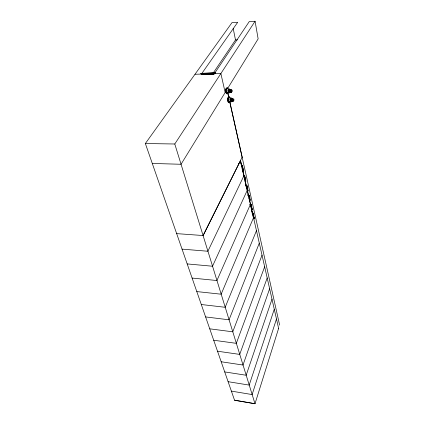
<?xml version="1.0" encoding="UTF-8"?>
<svg xmlns="http://www.w3.org/2000/svg" width="425" height="425" viewBox="0 0 425 425"><rect width="100%" height="100%" fill="white"/><g stroke="black" fill="none" stroke-linecap="round" stroke-linejoin="round"><path stroke-width="0.64" d="M230.345 92.198L230.238 92.278A1.45 0.51 88.7 0 1 229.867 90.498C230.249 89.627 228.299 89.601 228.549 90.456M230.509 99.742L231.822 99.471L231.97 98.86A1.429 0.499 89 0 1 232.677 98.855M230.626 92.257L230.164 92.262L229.861 91.295L228.533 91.29L228.533 90.467M231.269 91.97C231.79 91.784 230.504 92.39 230.817 91.699A1.195 0.42 88.7 0 1 230.238 91.789A1.195 0.42 88.7 0 1 230.137 90.185A1.195 0.42 88.7 0 1 230.69 89.856L230.642 89.638M228.703 91.991C232.571 92.698 225.563 91.561 229.861 91.295M230.053 90.206L229.851 90.679M229.851 91.269L229.851 90.812M229.989 90.923L230.074 91.184M230.722 91.97L231.492 91.598M230.732 89.866L230.711 89.813A1.45 0.51 88.7 0 0 229.936 90.031L229.925 90.275M232.873 101.038C232.889 101.118 231.025 101.612 230.578 100.459M230.568 100.512L230.531 99.822M230.578 100.438L231.843 100.289L231.896 99.243M231.986 100.948L231.859 100.295M232.055 99.923L232.22 99.891A1.121 0.393 89 0 1 232.385 98.892C232.13 97.824 231.822 100.964 232.199 99.806M232.709 100.868A1.429 0.499 89 0 1 232.491 101.246L232.321 101.171M242.245 166.244L242.324 165.978L243.456 171.418L242.245 166.244L241.878 166.186M245.687 181.305L244.572 176.008L245.746 181.039L245.278 181.252M245.868 185.98L245.863 185.688M246.096 185.948L245.002 181.013M246.224 185.996L245.246 181.374M246.718 185.938L247.86 190.926L246.835 185.842L246.357 185.922L246.792 185.768M250.118 204.696L250.113 204.409M250.856 205.057L251.053 204.149L252.19 208.877L252.041 209.78L251.063 204.584L250.506 205.041L250.702 204.127L250.484 204.632M252.992 213.786L253.061 213.525L254.033 218.307L252.992 213.786L252.641 213.722M253.757 218.115C254.458 218.238 253.226 218.524 253.852 217.743C255.329 223.757 250.782 204.197 254.198 217.765L253.752 217.982L254.102 218.089M230.748 92.119L230.393 92.411M231.115 101.394L230.754 101.123M232.05 99.067L231.912 99.333M232.22 100.109L232.406 98.68M232.417 101.384L232.385 101.113M228.857 98L228.953 97.537A1.317 0.468 88.9 0 1 229.277 97.877L229.335 98.026M230.074 90.923L230.116 91.115M230.424 89.813L229.989 90.86M232.587 100.932A1.105 0.388 89 0 1 232.082 99.87L232.215 99.843M232.262 98.802L232.337 98.717A1.179 0.414 89 0 1 232.661 98.844L232.278 98.372A1.509 0.531 89 0 0 231.896 98.993L231.869 99.121M230.547 99.455L230.988 98.441M246.234 185.874L246.463 185.374L246.856 186.782M227.603 99.705L227.444 99.971L227.561 99.333M225.585 90.759L225.457 91.04L225.516 90.328M231.97 99.864L232.188 98.696L232.464 98.802M230.361 89.68L230.191 90.945M230.833 91.572L230.817 91.678A1.116 0.393 88.7 0 1 230.265 91.731A1.116 0.393 88.7 0 1 230.169 90.233A1.116 0.393 88.7 0 1 230.685 89.925M252.078 209.339L251.637 209.334L251.696 209.759M251.818 209.53L251.844 208.856L252.089 209.116M248.402 195.234C249.374 194.167 248.837 201.678 250.113 200.435C250.739 198.719 248.232 193.789 248.976 195.335L249.98 200.292L248.954 195.277M245.496 181.321L245.23 181.634L244.184 177.156M243.265 171.445C243.281 172.12 242.521 171.44 243.281 171.572L243.398 171.339M243.498 171.344L243.132 171.333M240.337 161.001L241.453 165.373M230.371 92.395L230.616 92.278M228.597 90.004L229.001 89.441M201.392 74.083L237.718 22.27L232.018 22.605L145.361 143.523L234.547 400.238L254.995 403.75L278.603 328.435M276.468 319.005L252.126 394.57L231.375 391.112M274.258 309.262L249.199 385.092L228.103 381.692M271.979 299.189L246.165 375.254L224.708 371.918M226.387 88.581L226.796 88.517A2.178 0.781 88.6 0 0 226.063 89.08M269.615 288.761L243.01 365.033L221.181 361.765M267.171 277.966L239.727 354.402L217.515 351.215M246.373 185.826L246.824 185.805M264.637 266.783L236.316 343.342L213.701 340.244M262.012 255.186L232.757 331.819L209.738 328.822M259.287 243.158L229.054 319.812L205.604 316.928M256.461 230.674L225.186 307.286L201.291 304.518M253.996 218.243L253.651 218.222M253.523 217.706L221.149 294.206L196.796 291.577M230.541 92.294L230.525 92.283A1.45 0.51 88.7 0 0 230.823 91.619M252.854 213.329L252.668 213.547L253.199 213.35C252.62 212.633 252.137 214.136 252.896 214.067L252.652 213.807M250.468 204.223L216.931 280.532L192.1 278.056M249.921 200.228L249.464 200.446L248.938 198.119M250.028 199.989L249.677 199.973M230.329 92.331L228.767 92.156M228.087 97.984L228.252 97.617A2.279 0.813 88.9 0 1 228.443 97.389M230.175 92.267L228.937 92.374M248.869 195.574L248.407 195.792L248.673 196.956M248.976 195.335L248.731 195.08M247.876 195.25L248.349 195.064L247.993 195.054M247.807 190.857L247.865 191.303L248.019 190.384L246.941 185.603C245.682 185.528 247.924 190.352 247.695 191.091L247.339 191.075L246.798 188.689M226.068 88.979L226.233 88.618M247.292 190.198L212.516 266.231L187.186 263.92M247.663 190.368L248.019 190.384L247.69 190.639M246.723 186.076L246.256 186.299L246.527 187.494M233.219 101.033L232.98 100.879M233.458 100.964L233.452 100.938A1.105 0.388 89.1 0 1 233.261 99.078A1.105 0.388 89.1 0 1 233.915 99.562A1.105 0.388 89.1 0 1 233.463 100.922L233.081 101.06M231.503 92.007L231.184 92.188L230.94 91.736M231.498 91.986L231.216 91.593L231.195 92.039M231.322 92.151L231.104 91.827L231.476 91.927M231.264 92.071L231.413 92.082M245.268 181.215L245.629 181.231M245.74 180.997L244.742 175.849C244.487 175.977 243.477 177.097 244.348 175.732M244.407 176.556L244.152 176.263M244.742 175.849L244.178 176.035L245.517 181.464C245.916 182.261 246.064 180.067 245.512 180.875M230.573 99.025L232.023 99.046M243.982 175.589L207.889 251.249L182.049 249.124M242 166.048C241.427 164.571 242.282 170.924 242.771 170.93M241.607 166.037L240.337 160.528M242.123 157.192L203.086 235.54L254.995 403.75M203.107 235.62L240.593 160.448M240.454 160.969L240.199 160.724M252.052 209.403L251.648 209.366M232.385 101.272L232.231 101.251A1.429 0.499 89 0 1 231.848 99.503M231.997 100.948L230.695 100.964M227.587 99.285L227.603 99.519M225.787 91.492L181.045 164.273L152.283 163.444M227.694 88.384L258.14 38.866L255.074 21.25L249.247 21.59L214.327 73.722M176.662 233.623L203.086 235.54L174.787 143.995L255.074 21.25M231.407 91.837L230.982 91.933M212.909 73.477L235.498 39.955L233.176 28.385M229.537 101.745L228.778 102.68A5.355 1.902 88.9 0 1 227.922 98.913L229.272 96.464L229.659 97.761M227.545 92.836L226.759 93.728A5.435 1.939 88.6 0 1 225.898 89.898L227.269 87.47L227.667 88.798M231.126 91.747L231.327 91.667M230.488 89.797L230.408 89.887A1.137 0.404 88.7 0 0 230.228 90.87L230.244 91.115M231.301 91.848L231.322 91.752M246.399 185.768L246.941 185.603L246.362 185.874M228.48 102.531L228.501 102.255M228.523 102.696L228.4 102.664A5.355 1.902 88.9 0 1 227.556 98.919L229.006 96.608M226.514 93.776L226.403 93.76A5.435 1.939 88.5 0 1 225.526 89.903L227.003 87.624M228.91 97.58L228.666 97.686A2.231 0.797 89 0 0 228.198 98.733L228.023 99.493A3.458 1.232 88.9 0 0 228.618 102.159M233.309 100.959L233.107 100.959M250.66 204.499L251.882 209.594L251.531 209.573L250.654 205.689M235.498 39.955L237.437 39.86M201.939 73.291L215.114 72.914M201.195 73.424L215.087 72.957M201.142 73.504L215.008 73.073M201.083 73.583L215.587 73.174M201.03 73.663L215.56 73.217M200.945 73.78L215.507 73.297M200.919 73.823L214.768 73.435M201.492 73.918L214.715 73.514M201.413 74.04L214.657 73.594M195.001 74.258L220.873 73.541L225.165 92.501M201.328 74.157L213.865 73.812M202.619 74.162L213.839 73.849M203.915 74.162L213.812 73.892M206.497 74.173L213.759 73.971M211.039 74.162L214.312 74.109M228.523 90.488L229.84 90.467M230.924 101.347L232.252 101.277L230.913 101.277M230.531 100.279L231.843 100.289M145.361 143.523L174.787 143.995M242.112 165.814L242.484 165.824L243.621 170.871L243.461 171.806L242.138 166.526L242.404 165.633L242.367 166.058L241.894 166.042M241.921 165.978L242.34 165.994M241.883 166.085L242.245 166.143M243.254 170.861L243.621 170.871L243.143 171.094M243.153 171.19L243.514 171.248M244.152 176.115L244.529 176.083M244.147 176.163L244.508 176.226M245.841 185.566L246.197 185.576L245.719 185.762M245.73 185.794L246.102 185.9L245.74 185.884M250.091 204.292L250.468 204.568M250.819 204.324L251.17 204.345L250.617 204.574L250.952 204.685M249.98 204.494L250.346 204.632L249.996 204.568M250.601 204.712L250.952 204.781L251.982 209.355M250.612 204.802L250.962 204.818M251.738 209.095L252.094 209.153M251.749 209.18L252.094 209.249M252.137 213.292L252.508 213.562M252.647 213.626L252.987 213.695M234.531 400.196L254.947 403.702M228.623 102.17L228.947 102.069A2.231 0.797 89 0 0 229.341 101.761M226.615 93.229L226.945 93.139A2.263 0.807 88.6 0 0 227.343 92.841M231.365 91.603L230.833 92.05M230.934 91.784L231.12 92.108M231.232 98L231.173 97.851A1.317 0.468 89 0 0 230.855 97.511L230.568 97.66A2.231 0.792 89 0 0 230.106 98.706L229.925 99.471A3.464 1.222 89 0 0 230.52 102.143L230.844 102.048A2.231 0.792 89 0 0 231.391 101.384M229.25 89.016L229.192 88.868A1.339 0.473 88.6 0 0 228.868 88.506L228.576 88.65A2.263 0.802 88.6 0 0 228.103 89.691L227.922 90.456A3.517 1.248 88.6 0 0 228.528 93.192L228.863 93.107A2.263 0.802 88.6 0 0 229.415 92.459M228.459 97.761L228.459 97.527A2.146 0.765 88.9 0 0 228.082 98.079M238.308 163.524L238.606 164.815M244.518 176.449L244.795 177.677M240.539 160.374L278.641 328.483M243.01 171.509L243.987 175.828M247.552 191.563L248.349 195.07M249.666 200.898L250.442 204.313M251.765 210.147L252.381 213.547L251.802 211.002M252.689 214.678L253.406 217.834M242.898 171.737L243.451 174.186M247.972 194.108L248.242 195.303M228.735 97.245L227.726 92.735L228.73 97.245M242.165 157.192L229.75 101.761L279.639 325.136M247.993 195.048L248.025 195.314M248.349 195.064L248.381 195.33M232.592 101.001A1.179 0.414 89 0 1 232.071 100.178M232.082 99.87A1.105 0.388 89 0 1 232.549 98.797M228.523 101.798A2.279 0.813 88.9 0 1 228.145 101.219M228.007 100.746A2.279 0.813 88.9 0 1 227.965 98.457M228.868 97.389A2.279 0.813 88.9 0 1 229.064 97.617M228.432 101.671A2.146 0.765 88.9 0 1 228.246 101.463M227.949 100.677A2.146 0.765 88.9 0 1 228.358 97.522M228.422 101.803A2.279 0.813 88.9 0 1 227.779 99.604A2.279 0.813 88.9 0 1 228.347 97.389M228.767 97.389A2.279 0.813 88.9 0 1 228.969 97.617M228.491 101.671A2.146 0.765 88.9 0 1 228.305 101.458M228.007 100.677A2.146 0.765 88.9 0 1 227.97 98.526M228.974 92.427A1.567 0.558 88.6 0 1 228.246 90.897A1.567 0.558 88.6 0 1 228.921 89.399M226.413 92.868A2.316 0.829 88.6 0 1 225.845 89.457M225.967 88.979A2.316 0.829 88.6 0 1 226.759 88.411M226.61 93.218A3.512 1.254 88.6 0 1 225.994 90.493L226.18 89.723A2.263 0.807 88.6 0 1 226.653 88.687L226.95 88.543A1.333 0.478 88.6 0 1 227.189 88.729M226.291 92.512A2.178 0.781 88.6 0 1 226.121 92.167M225.988 91.71A2.178 0.781 88.6 0 1 225.946 89.526M226.419 93.383L226.419 93.383M226.785 93.373L226.785 93.373M227.226 87.736L227.226 87.736M227.635 98.781L227.635 98.781M228.002 98.775L228.002 98.775M228.863 96.73L228.863 96.73M228.793 102.308L228.793 102.308M229.229 96.725L229.229 96.725M225.606 89.771L225.606 89.771M225.978 89.765L225.978 89.765M241.883 166.281L242.255 166.292L241.883 166.281M230.249 99.689A1.541 0.542 89 0 0 230.961 101.368A1.546 0.547 89 0 1 230.249 99.689A1.546 0.547 89 0 1 231.046 98.542A1.541 0.542 89 0 0 230.249 99.689M231.232 90.297A1.121 0.393 88.7 0 0 231.604 91.986A1.094 0.383 88.7 0 0 231.933 90.323A1.094 0.383 88.7 0 0 231.269 90.307A1.094 0.383 88.7 0 0 231.625 91.954A1.121 0.393 88.7 0 0 231.917 90.312A1.121 0.393 88.7 0 0 231.232 90.297"/></g></svg>
